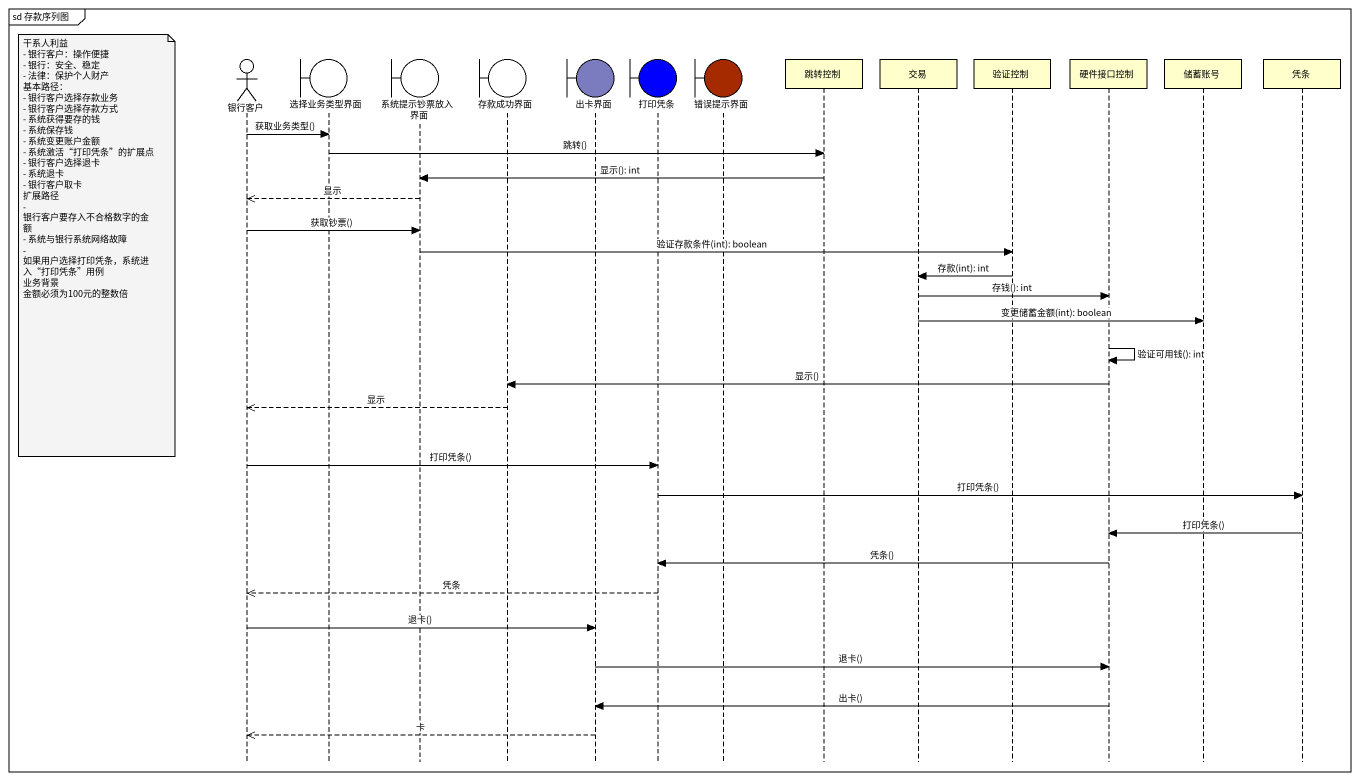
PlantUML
@startuml
mainframe sd 存款序列图
hide footbox
actor 银行客户
boundary 选择业务类型界面
boundary 系统提示钞票放入界面
boundary 存款成功界面
boundary 出卡界面 #7B7BC0
boundary 打印凭条 #0000FF
boundary 错误提示界面 #A52A00
participant 跳转控制
participant 交易
participant 验证控制
participant 硬件接口控制
participant 储蓄账号
participant 凭条

银行客户 -> 选择业务类型界面 : 获取业务类型()
选择业务类型界面 -> 跳转控制 : 跳转()
跳转控制 -> 系统提示钞票放入界面 : 显示(): int
系统提示钞票放入界面 -->> 银行客户 : 显示
银行客户 -> 系统提示钞票放入界面 : 获取钞票()
note left of 银行客户
  干系人利益
  - 银行客户：操作便捷
  - 银行：安全、稳定
  - 法律：保护个人财产
  基本路径：
  - 银行客户选择存款业务
  - 银行客户选择存款方式
  - 系统获得要存的钱
  - 系统保存钱
  - 系统变更账户金额
  - 系统激活“打印凭条”的扩展点
  - 银行客户选择退卡
  - 系统退卡
  - 银行客户取卡
  扩展路径
  - 银行客户要存入不合格数字的金额
  - 系统与银行系统网络故障
  - 如果用户选择打印凭条，系统进入“打印凭条”用例
  业务背景
  金额必须为100元的整数倍
end note
系统提示钞票放入界面 -> 验证控制 : 验证存款条件(int): boolean
验证控制 -> 交易 : 存款(int): int
交易 -> 硬件接口控制 : 存钱(): int
交易 -> 储蓄账号 : 变更储蓄金额(int): boolean
硬件接口控制 -> 硬件接口控制 : 验证可用钱(): int
硬件接口控制 -> 存款成功界面 : 显示()
存款成功界面 -->> 银行客户 : 显示
银行客户 -> 打印凭条 : 打印凭条()
打印凭条 -> 凭条 : 打印凭条()
凭条 -> 硬件接口控制 : 打印凭条()
硬件接口控制 -> 打印凭条 : 凭条()
打印凭条 -->> 银行客户 : 凭条
银行客户 -> 出卡界面 : 退卡()
出卡界面 -> 硬件接口控制 : 退卡()
硬件接口控制 -> 出卡界面 : 出卡()
出卡界面 -->> 银行客户 : 卡
@enduml
